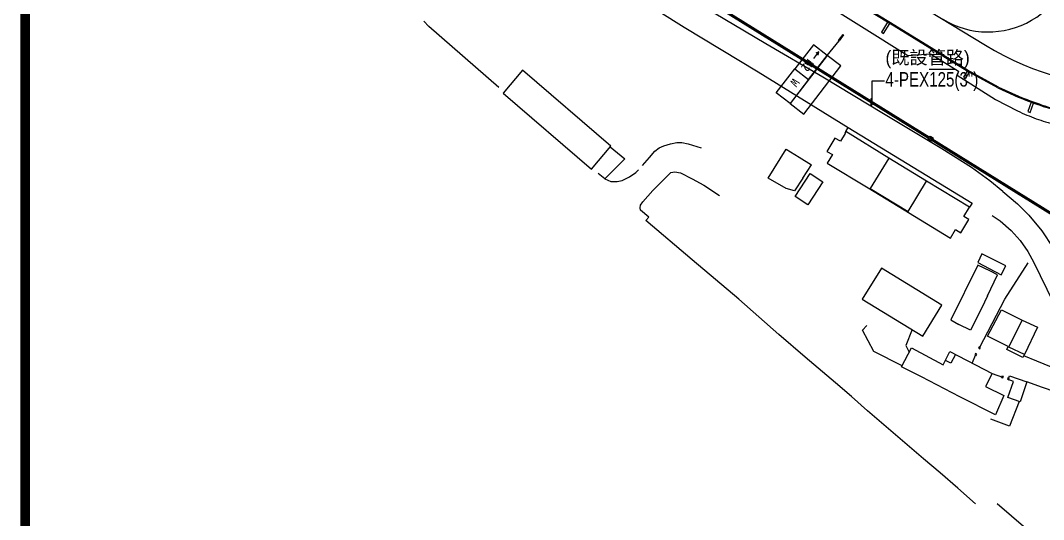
# Model space of a CAD drawing. Extents: x 71210 to 87171, y -11349 to 219.
# Drawn here: x 71250 to 74788, y -7386 to -5659 of the extents above; entities that cross this region are included whole.
import ezdxf

# ---------------------------------------------------------------- set-up
doc = ezdxf.new("R2010")
doc.units = 0
doc.linetypes.add('DASHED', pattern=[0.75, 0.5, -0.25])
doc.linetypes.add('HIDDEN', pattern=[9.525, 6.35, -3.175])
for name, color, linetype in [('圖框', 7, 'Continuous'), ('建築', 7, 'Continuous'), ('文字', 6, 'Continuous'), ('既設手孔', 3, 'DASHED'), ('既設管線', 1, 'HIDDEN')]:
    doc.layers.add(name, color=color, linetype=linetype)
doc.styles.add('STYLE1', font='')
doc.styles.add('新細明體', font='')
doc.styles.get('STYLE1').set_extended_font_data('MingLiU')
doc.styles.get('新細明體').set_extended_font_data('新細明體')

msp = doc.modelspace()

# ---------------------------------------------------------------- linework, layer by layer
at = {"color": 7, "linetype": 'Continuous'}
for points, elevation in [([(74567.6, -6795.3), (74569.9, -6790.9), (74565.5, -6788.6), (74563.1, -6793), (74567.6, -6795.3)], -12.7), ([(74552.8, -6811.7), (74550.8, -6816.2), (74555.4, -6818.2), (74557.4, -6813.6), (74552.8, -6811.7)], -12.7), ([(74643, -6894.6), (74647.7, -6896.4), (74649.4, -6891.7), (74644.7, -6890), (74643, -6894.6)], -12.7), ([(74668.1, -6902.6), (74669.8, -6898), (74665.2, -6896.2), (74663.4, -6900.9), (74668.1, -6902.6)], 67.6)]:
    msp.add_lwpolyline(points, dxfattribs=dict(at, elevation=elevation))
at = {"layer": '圖框', "const_width": 32.6}
msp.add_lwpolyline([(87154.9, 202.6), (87154.9, -11332.3), (71266.1, -11332.3), (71266.1, 202.6)], close=True, dxfattribs=at)
at = {"layer": '建築', "ltscale": 1000}
for p, q in [((73260.6, -4934.3, -12.7), (74587.1, -5745, -12.7)), ((74248.9, -5665.8, -12.7), (73979.3, -5500, -12.7)), ((74252.8, -5663.8, -12.7), (73983, -5498, -12.7)), ((73332.5, -5548.7, 27.6), (73545.9, -5682.6, 27.6)), ((73828.2, -5739.9, 25.8), (73612.4, -5611.9, 25.8)), ((72662.8, -5680.8, 49.9), (72645.5, -5662.3, 49.9)), ((72662.8, -5680.8, 49.9), (72645.5, -5662.3, 49.9)), ((72904.6, -5891.6, 49.9), (72662.8, -5680.8, 49.9)), ((72904.6, -5891.6, 49.9), (72662.8, -5680.8, 49.9)), ((73545.9, -5682.6, 27.6), (73801.6, -5837.5, 27.6)), ((74248.9, -5665.8, -12.7), (74227.4, -5699.3, -12.7)), ((74235.2, -5704.6, -12.7), (74256.6, -5669.8, -12.7)), ((74248.9, -5665.8, -12.7), (74256.6, -5669.8, -12.7)), ((74525.3, -5831.6, -12.7), (74252.8, -5663.8, -12.7)), ((74523.9, -5834.3, -12.7), (74256.6, -5669.8, -12.7)), ((74039.8, -5780.2, -12.7), (74081.4, -5730, -12.7)), ((74079.4, -5728.5, -12.7), (74095, -5707.7, -12.7)), ((74081.4, -5730, -12.7), (74079.4, -5728.5, -12.7)), ((74097, -5709.2, -12.7), (74081.4, -5730, -12.7)), ((74095, -5707.7, -12.7), (74097, -5709.2, -12.7)), ((74227.4, -5699.3, -12.7), (74235.2, -5704.6, -12.7)), ((74024.5, -5855.9, 25.8), (73828.2, -5739.9, 25.8)), ((73992.3, -5743.6, -12.7), (73928.2, -5826.7, -12.7)), ((74039.8, -5780.2, -12.7), (73992.3, -5743.6, -12.7)), ((74039.8, -5780.2, -12.7), (73911.5, -5946.5, -12.7)), ((73975.7, -5863.4, -12.7), (74039.8, -5780.2, -12.7)), ((73993.4, -5791.4, 107.6), (74011.3, -5768.3, 107.6)), ((74011.3, -5768.3, 107.6), (74000.6, -5773, 107.6)), ((74009.4, -5779.8, 107.6), (74011.3, -5768.3, 107.6)), ((74087.3, -5816.9, -12.7), (74039.8, -5780.2, -12.7)), ((72986.8, -5830.9, 124.6), (72919.3, -5910.6, 124.6)), ((73291.5, -6094.2, 124.6), (72986.8, -5830.9, 124.6)), ((73801.6, -5837.5, 27.6), (74113, -6029.7, 27.6)), ((73864, -5909.8, -12.7), (73928.2, -5826.7, -12.7)), ((73928.2, -5826.7, -12.7), (73975.7, -5863.4, -12.7)), ((73928.2, -5826.7, -12.7), (73975.7, -5863.4, -12.7)), ((73959, -5983.1, -12.7), (74087.3, -5816.9, -12.7)), ((74523.9, -5834.3, -12.7), (74511.1, -5855.7, -12.7)), ((74523.9, -5834.3, -12.7), (74531.3, -5838.7, -12.7)), ((74632.3, -5889.8, -12.7), (74525.3, -5831.6, -12.7)), ((73975.7, -5863.4, -12.7), (73911.5, -5946.5, -12.7)), ((74234.9, -5982.9, 25.8), (74024.5, -5855.9, 25.8)), ((74511.1, -5855.7, -12.7), (74519.4, -5859.4, -12.7)), ((74519.4, -5859.4, -12.7), (74531.3, -5838.7, -12.7)), ((74630.6, -5892.8, -12.7), (74531.3, -5838.7, -12.7)), ((74630.6, -5892.8, -12.7), (74700.2, -5924.5, -12.7)), ((74632.3, -5889.8, -12.7), (74701.4, -5921.5, -12.7)), ((72919.3, -5910.6, 124.6), (73224.5, -6173.6, 124.6)), ((73911.5, -5946.5, -12.7), (73864, -5909.8, -12.7)), ((74622, -5933, -12.7), (74698.5, -5972.2, -12.7)), ((74745.5, -5941.8, -12.7), (74734, -5974.2, -12.7)), ((73911.5, -5946.5, -12.7), (73959, -5983.1, -12.7)), ((74734, -5974.2, -12.7), (74742.7, -5978.3, -12.7)), ((74742.7, -5978.3, -12.7), (74754, -5945.1, -12.7)), ((74437.1, -6103.2, 25.8), (74234.9, -5982.9, 25.8)), ((74101.9, -6050.2, 127.3), (74085.9, -6076.9, 127.3)), ((74104.7, -6043.1, 127.3), (74100.7, -6049.6, 127.3)), ((74100.7, -6049.6, 127.3), (74101.9, -6050.2, 127.3)), ((74104.7, -6043.1, 127.3), (74113, -6029.7, 127.3)), ((74253.6, -6135.7, 127.3), (74104.7, -6043.1, 127.3)), ((74113, -6029.7, 127.3), (74541, -6292.1, 127.3)), ((73475.2, -6093.1, 25.5), (73497.7, -6086.2, 25.5)), ((73497.7, -6086.2, 25.5), (73520, -6081.2, 25.5)), ((73520, -6081.2, 25.5), (73537.5, -6081.4, 25.5)), ((73537.5, -6081.4, 25.5), (73559.3, -6086.2, 25.5)), ((73559.3, -6086.2, 25.5), (73603.7, -6100.6, 25.5)), ((74067, -6066.3, 127.3), (74038.8, -6112.9, 127.3)), ((74085.9, -6076.9, 127.3), (74067, -6066.3, 127.3)), ((73224.5, -6173.6, 124.6), (73291.5, -6094.2, 124.6)), ((73289, -6097.1, -12.7), (73339.7, -6138.4, -12.7)), ((73425.2, -6134, 25.5), (73444, -6112.1, 25.5)), ((73444, -6112.1, 25.5), (73459.1, -6100.4, 25.5)), ((73459.1, -6100.4, 25.5), (73475.2, -6093.1, 25.5)), ((73836.1, -6204.6, 63.2), (73898.6, -6104.4, 63.2)), ((73898.6, -6104.4, 63.2), (73943.5, -6132.5, 63.2)), ((74038.8, -6112.9, 127.3), (74058.1, -6123.6, 127.3)), ((74539.7, -6167.8, 25.8), (74437.1, -6103.2, 25.8)), ((73339.7, -6138.4, -12.7), (73271.4, -6207.5, -12.7)), ((73400.8, -6161, 25.5), (73425.2, -6134, 25.5)), ((73943.5, -6132.5, 63.2), (73986.1, -6159.2, 63.2)), ((73943.5, -6132.5, 63.2), (73986.1, -6159.2, 63.2)), ((74058.1, -6123.6, 127.3), (74040.3, -6152.7, 127.3)), ((74040.3, -6152.7, 127.3), (74181.3, -6238.4, 127.3)), ((74253.6, -6135.7, 163.2), (74189.1, -6240.8, 163.2)), ((74383.2, -6215.1, 163.2), (74253.6, -6135.7, 163.2)), ((73271.4, -6207.5, -12.7), (73248.3, -6189.1, -12.7)), ((73356.5, -6200.6, 25.5), (73378.4, -6185.8, 25.5)), ((73378.4, -6185.8, 25.5), (73387.1, -6176.1, 25.5)), ((73436.6, -6247.8, 43.6), (73499.7, -6185.5, 43.6)), ((73499.7, -6185.5, 43.6), (73513.1, -6182.7, 43.6)), ((73513.1, -6182.7, 43.6), (73533.2, -6186.9, 43.6)), ((73533.2, -6186.9, 43.6), (73573.5, -6207, 43.6)), ((73929.3, -6268.4, 82.5), (73981.2, -6189.4, 82.5)), ((73929.3, -6268.4, 82.5), (73981.2, -6189.4, 82.5)), ((73956.1, -6204.6, 63.2), (73986.1, -6159.2, 63.2)), ((73956.1, -6204.6, 63.2), (73986.1, -6159.2, 63.2)), ((73981.2, -6189.4, 82.5), (74024.7, -6218, 82.5)), ((73981.2, -6189.4, 82.5), (74024.7, -6218, 82.5)), ((74602.2, -6214.4, 25.8), (74539.7, -6167.8, 25.8)), ((73271.4, -6207.5, 25.5), (73291.6, -6216.4, 25.5)), ((73291.6, -6216.4, 25.5), (73313.5, -6216.9, 25.5)), ((73313.5, -6216.9, 25.5), (73330.9, -6213.6, 25.5)), ((73330.9, -6213.6, 25.5), (73356.5, -6200.6, 25.5)), ((73573.5, -6207, 43.6), (73613, -6229.6, 43.6)), ((73898.3, -6241.1, 63.2), (73836.1, -6204.6, 63.2)), ((73956.1, -6204.6, 63.2), (73926.9, -6248.9, 63.2)), ((74024.7, -6218, 82.5), (73972.9, -6297, 82.5)), ((74024.7, -6218, 82.5), (73972.9, -6297, 82.5)), ((74319.9, -6320, 163.2), (74383.2, -6215.1, 163.2)), ((74532.2, -6305, 123.2), (74383.2, -6215.1, 123.2)), ((74647.6, -6251.3, 25.8), (74602.2, -6214.4, 25.8)), ((73402.2, -6287.3, 43.6), (73436.6, -6247.8, 43.6)), ((73613, -6229.6, 43.6), (73667.6, -6264.6, 43.6)), ((73926.9, -6248.9, 63.2), (73898.3, -6241.1, 63.2)), ((74181.3, -6238.4, 123.2), (74466.3, -6412.5, 123.2)), ((74189.1, -6240.8, 163.2), (74319.9, -6320, 163.2)), ((74647.6, -6251.3, 25.8), (74698.4, -6294.4, 25.8)), ((73393, -6308, 43.6), (73394.3, -6298, 43.6)), ((73394.3, -6298, 43.6), (73402.2, -6287.3, 43.6)), ((73972.9, -6297, 82.5), (73929.3, -6268.4, 82.5)), ((73972.9, -6297, 82.5), (73929.3, -6268.4, 82.5)), ((74541, -6292.1, 127.3), (74532.2, -6305, 127.3)), ((74698.4, -6294.4, 25.8), (74737.2, -6333.3, 25.8)), ((73394.9, -6316.1, 43.6), (73393, -6308, 43.6)), ((73423, -6339.6, 43.6), (73394.9, -6316.1, 43.6)), ((74512.2, -6337.6, 123.2), (74532.2, -6305, 123.2)), ((74737.2, -6333.3, 25.8), (74782.2, -6386.8, 25.8)), ((73413.1, -6351.5, 43.6), (73423, -6339.6, 43.6)), ((73573.5, -6487.5, 43.6), (73413.1, -6351.5, 43.6)), ((74501.9, -6393.8, 123.2), (74529.9, -6348.6, 123.2)), ((74529.9, -6348.6, 123.2), (74512.2, -6337.6, 123.2)), ((74611, -6334.5, 28.1), (74637.9, -6352.2, 28.1)), ((74637.9, -6352.2, 28.1), (74676.3, -6386.6, 28.1)), ((74466.3, -6412.5, 123.2), (74484.2, -6383.2, 123.2)), ((74484.2, -6383.2, 123.2), (74501.9, -6393.8, 123.2)), ((74676.3, -6386.6, 28.1), (74707.1, -6421, 28.1)), ((74782.2, -6386.8, 25.8), (74821.1, -6445, 25.8)), ((74707.1, -6421, 28.1), (74734.2, -6458.9, 28.1)), ((74574.9, -6466.5, 62.3), (74560.7, -6496.9, 62.3)), ((74658.1, -6508.4, 62.3), (74574.9, -6466.5, 62.3)), ((74734.2, -6458.9, 28.1), (74755.3, -6496.4, 28.1)), ((73735, -6623.3, 43.6), (73573.5, -6487.5, 43.6)), ((74561.5, -6505.8, 61.7), (74467.3, -6695.7, 61.7)), ((74560.7, -6496.9, 62.3), (74599.9, -6517.7, 62.3)), ((74604.7, -6527, 61.7), (74561.5, -6505.8, 61.7)), ((74641.5, -6539.7, 62.3), (74658.1, -6508.4, 62.3)), ((74655, -6623.7, 59.5), (74735.4, -6498.4, 59.5)), ((74755.3, -6496.4, 28.1), (74822, -6633.8, 28.1)), ((74228.2, -6516.5, 109.5), (74160.9, -6623.9, 109.5)), ((74437.1, -6645, 109.5), (74228.2, -6516.5, 109.5)), ((74595.1, -6611.9, 61.6), (74629.7, -6540, 61.6)), ((74599.9, -6517.7, 62.3), (74641.5, -6539.7, 62.3)), ((74629.7, -6540, 61.6), (74604.7, -6527, 61.6)), ((74595.1, -6611.9, 61.6), (74573.5, -6655.7, 61.6)), ((73873.2, -6746, 43.6), (73735, -6623.3, 43.6)), ((74160.9, -6623.9, 109.5), (74371.3, -6751.6, 109.5)), ((74371.3, -6751.6, 109.5), (74437.1, -6645, 109.5)), ((74566.5, -6792, 59.5), (74655, -6623.7, 59.5)), ((74573.5, -6655.7, 61.6), (74535.3, -6730.7, 61.6)), ((74594.6, -6751.9, 69.3), (74643.2, -6660.8, 69.3)), ((74643.2, -6660.8, 69.3), (74714, -6696.6, 69.3)), ((74162.6, -6731.4, 116.7), (74177, -6715.3, 116.7)), ((74467.3, -6695.7, 61.7), (74495.5, -6711.9, 61.7)), ((74535.3, -6730.7, 61.6), (74495.5, -6711.9, 61.6)), ((74668.1, -6790.1, 84.1), (74714, -6696.6, 84.1)), ((74714, -6696.6, 84.1), (74767, -6721.1, 84.1)), ((74767, -6721.1, 84.1), (74722.1, -6815.5, 84.1)), ((73963.9, -6824.1, 43.6), (73873.2, -6746, 43.6)), ((74201.9, -6804.4, 116.7), (74162.6, -6731.4, 116.7)), ((74334.4, -6729.3, 33.4), (74312, -6784.3, 33.4)), ((74665.9, -6787.2, 69.3), (74594.6, -6751.9, 69.3)), ((74297.2, -6858.4, 103.5), (74331.7, -6792.7, 103.5)), ((74312, -6784.3, 33.4), (74323.8, -6807.8, 33.4)), ((74331.7, -6792.7, 103.5), (74441.3, -6850.5, 103.5)), ((74661.8, -6798.3, 69.3), (74665.9, -6787.2, 69.3)), ((74722.1, -6815.5, 84.1), (74668.1, -6790.1, 84.1)), ((74068.9, -6913.6, 43.6), (73963.9, -6824.1, 43.6)), ((74299.9, -6854.4, 116.7), (74201.9, -6804.4, 116.7)), ((74441.3, -6850.5, 103.5), (74464.7, -6805, 103.5)), ((74464.7, -6805, 103.5), (74611.2, -6881.4, 103.5)), ((74483.9, -6815.1, 124.1), (74468, -6845.2, 124.1)), ((74541.5, -6845.1, 62.6), (74554.1, -6814.9, 62.6)), ((74717.1, -6826, 69.3), (74661.8, -6798.3, 69.3)), ((74722.1, -6815.5, 69.3), (74717.1, -6826, 69.3)), ((74765, -6838.8, 28.1), (74719.8, -6820.4, 28.1)), ((74366.2, -6893.1, 103.5), (74297.2, -6858.4, 103.5)), ((74468, -6845.2, 124.1), (74449, -6835.5, 124.1)), ((74866.3, -6879.6, 28.1), (74765, -6838.8, 28.1)), ((74499.4, -6962, 103.5), (74366.2, -6893.1, 103.5)), ((74611.2, -6881.4, 103.5), (74588.1, -6926.6, 103.5)), ((74611.2, -6881.4, 57.6), (74646.2, -6893.2, 57.6)), ((74665.5, -6902.3, 67.6), (74670.9, -6889, 67.6)), ((74670.9, -6889, 67.6), (74730.2, -6910.4, 67.6)), ((74124.2, -6961.2, 43.6), (74068.9, -6913.6, 43.6)), ((74588.1, -6926.6, 103.5), (74651.2, -6957.2, 103.5)), ((74665.3, -6964.4, 67.6), (74685, -6908.7, 67.6)), ((74685, -6908.7, 67.6), (74665.5, -6902.3, 67.6)), ((74730.2, -6910.4, 67.6), (74707, -6978.8, 67.6)), ((74785, -6929.8, 53.3), (74730.2, -6910.4, 53.3)), ((74934.8, -6981.2, 53.3), (74785, -6929.8, 53.3)), ((74179.4, -7010.1, 43.6), (74124.2, -6961.2, 43.6)), ((74622.2, -7024.1, 103.5), (74499.4, -6962, 103.5)), ((74651.2, -6957.2, 103.5), (74622.2, -7024.1, 103.5)), ((74707, -6978.8, 67.6), (74665.3, -6964.4, 67.6)), ((74704.1, -6977.7, 50.6), (74671.2, -7063.2, 50.6)), ((74373.5, -7176.8, 43.6), (74179.4, -7010.1, 43.6)), ((74671.2, -7063.2, 50.6), (74606.1, -7039.1, 50.6)), ((74430.6, -7225.1, 43.6), (74373.5, -7176.8, 43.6)), ((74491.4, -7277.5, 43.6), (74430.6, -7225.1, 43.6)), ((74553.6, -7331.6, 43.6), (74491.4, -7277.5, 43.6)), ((77352.4, -9669.7, 17.1), (74627.6, -7331.6, 17.1))]:
    msp.add_line(p, q, dxfattribs=at)
at = {"layer": '建築'}
for p, q in [((73948.9, -5548.1, -12.7), (74319.3, -5781.1, -12.7)), ((74319.3, -5781.1, -12.7), (74397.9, -5774.5, -12.7)), ((74397.9, -5774.5, -12.7), (74494.8, -5835.4, -12.7)), ((74494.8, -5835.4, -12.7), (74489.1, -5848.4, -12.7)), ((74489.1, -5848.4, -12.7), (74622, -5933, -12.7))]:
    msp.add_line(p, q, dxfattribs=at)
at = {"layer": '建築', "ltscale": 1000}
for centre, radius, start, end in [((74596.6, -5399.2, -12.7), 300, 238.5677, 1.7282), ((75108.6, -4891.8, -12.7), 1000, 238.5677, 271.8419), ((75257, -4547.8, -12.7), 1485, 247.9784, 251.5645), ((75564.5, -3722.6, -12.7), 2362.2, 248.5692, 250.7009), ((74991.5, -5366.4, -12.7), 673, 244.1928, 250.1121), ((75098.5, -5014.6, -12.7), 988.8, 251.441, 253.7273), ((75133.5, -4899.8, -12.7), 1112.1, 251.8652, 253.6847), ((74991.5, -5366.4, -12.7), 673, 250.1121, 256.0314)]:
    msp.add_arc(centre, radius, start, end, dxfattribs=at)
at = {"layer": '文字', "ltscale": 2}
for p, q in [((74195.8, -5951, 232), (74195.8, -5867.8, 232)), ((74195.8, -5867.8, 232), (74238.8, -5867.8, 232))]:
    msp.add_line(p, q, dxfattribs=at)
at = {"layer": '文字', "ltscale": 2, "elevation": 232}
msp.add_lwpolyline([(74195.8, -5931), (74190.8, -5931), (74190.8, -5951), (74195.8, -5951)], close=True, dxfattribs=at)
at = {"layer": '既設手孔', "ltscale": 1000}
for p, q in [((73964.5, -5807.1, 58.8), (73981.7, -5803.1, 58.8)), ((73971.1, -5796.5, 58.8), (73975.1, -5813.7, 58.8)), ((74389.2, -6069.9, 58.8), (74406.4, -6065.8, 58.8)), ((74395.8, -6059.3, 58.8), (74399.8, -6076.5, 58.8))]:
    msp.add_line(p, q, dxfattribs=at)
at = {"layer": '既設手孔', "ltscale": 1000, "elevation": 232}
for points in [[(73971.1, -5796.5), (73981.7, -5803.1), (73975.1, -5813.7), (73964.5, -5807.1)], [(74395.8, -6059.3), (74406.4, -6065.8), (74399.8, -6076.5), (74389.2, -6069.9)]]:
    msp.add_lwpolyline(points, close=True, dxfattribs=at)
at = {"layer": '既設管線', "ltscale": 2, "const_width": 10, "elevation": 232}
for points in [[(73967.8, -5801.8), (73193.8, -5321.1)], [(74392.1, -6065.3), (73978.4, -5808.4)], [(74891, -6375.1), (74402.7, -6071.9)]]:
    msp.add_lwpolyline(points, dxfattribs=at)

# ---------------------------------------------------------------- texts
at = {"layer": '建築', "ltscale": 1000, "style": 'STYLE1'}
for s, p in [('N2', (73972.8, -5789.6, 84.8)), ('W', (73922.8, -5857.3, 84.8))]:
    msp.add_text(s, height=30, rotation=232.3376, dxfattribs=at).set_placement(p)
at = {"layer": '文字', "style": '新細明體'}
msp.add_text('(既設管路)', height=46.08, dxfattribs=at).set_placement((74241.6, -5810.6, -74.9))
at = {"layer": '文字', "style": '新細明體', "width": 0.8}
msp.add_text('4-PEX%%O125%%O(3")', height=50, dxfattribs=at).set_placement((74241.6, -5888.2, -74.9))

doc.saveas('drawing.dxf')
